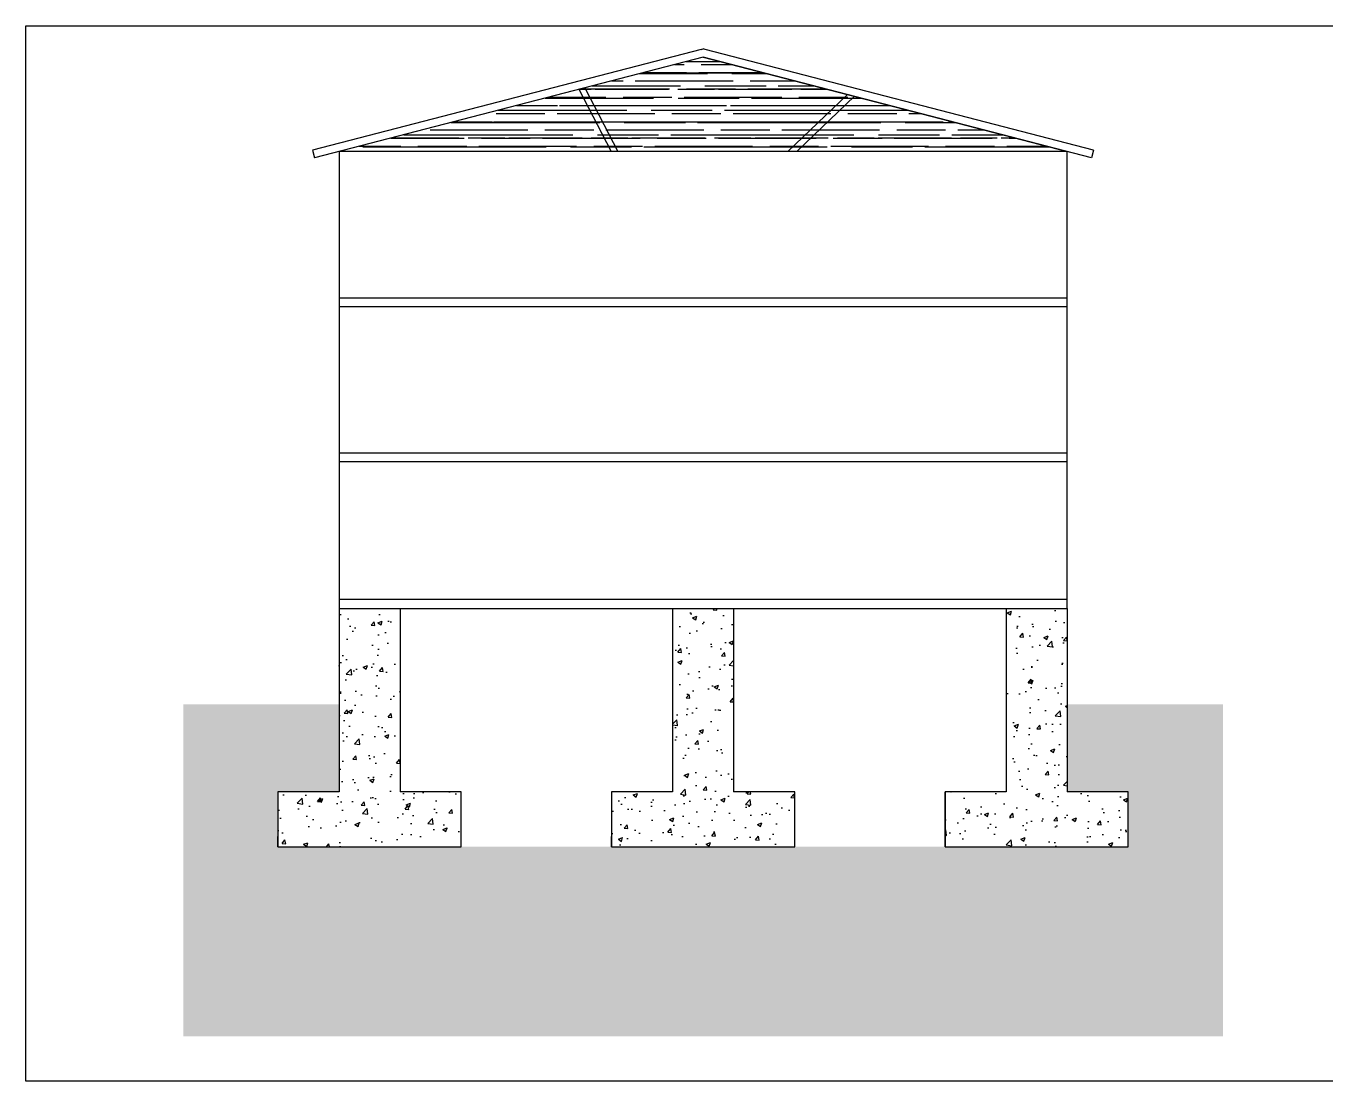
# Model space of a CAD drawing. Header units: inches. Extents: x 16.9 to 90.4, y 6.4 to 23.7.
# Drawn here: x 16.9 to 38.17, y 6.43 to 23.7 of the extents above; entities that cross this region are included whole.
import ezdxf

# ---------------------------------------------------------------- set-up
doc = ezdxf.new("R2010")
doc.units = ezdxf.units.IN
doc.header["$MEASUREMENT"] = 0
pattern_1 = [(0, (-32.42389, 13.52376), (0.44, 0.2), [3, -0.4, 1, -0.2]), (0, (-32.1579, 13.62376), (-0.2, 0.266), [0.6, -0.066, 1.2, -0.15]), (0, (-32.32389, 13.69376), (1.04, 0.134), [1.6, -0.28, 0.8, -0.2])]

msp = doc.modelspace()

# ---------------------------------------------------------------- hatches: boundary and pattern name
at = {"transparency": 33554684}
h = msp.add_hatch(dxfattribs=at)
h.set_pattern_fill('AR-RROOF', color=256, scale=0.2)
h.set_pattern_definition(pattern_1)
h.paths.add_polyline_path([(26.47959, 21.64886), (25.95294, 22.66774), (22.02678, 21.64886)])
h.paths.add_polyline_path([(29.37449, 21.64886), (30.34997, 22.58227), (27.98678, 23.19554), (26.0522, 22.6935), (26.59216, 21.64886)])
h.paths.add_polyline_path([(30.46376, 22.55274), (29.51913, 21.64886), (33.94678, 21.64886)])
h = msp.add_hatch(dxfattribs=at)
h.set_pattern_fill('AR-RROOF', color=256, scale=0.2)
h.set_pattern_definition(pattern_1)
h.paths.add_polyline_path([(29.37449, 21.64886), (29.51913, 21.64886), (30.46376, 22.55274), (30.34997, 22.58227)])
h.paths.add_polyline_path([(26.0522, 22.6935), (25.95294, 22.66774), (26.47959, 21.64886), (26.59216, 21.64886)])
h = msp.add_hatch(dxfattribs=at)
h.set_pattern_fill('AR-CONC', color=256, scale=0.1)
h.set_pattern_definition([(50, (-32.4239, 13.52376), (0.71726, -0.062752), [0.075, -0.825]), (355, (-32.4239, 13.52376), (-0.138751, 0.752192), [0.06, -0.66]), (100.4514, (-32.3641, 13.5185), (0.578509, 0.68944), [0.06374, -0.701142]), (46.1842, (-32.4239, 13.7238), (1.067241, -0.165519), [0.1125, -1.2375]), (96.6356, (-32.335, 13.71), (0.934662, 0.974119), [0.09561, -1.051714]), (351.1842, (-32.4239, 13.7238), (0.934662, 0.974119), [0.09, -0.99]), (21, (-32.3239, 13.67376), (0.596907, -0.402619), [0.075, -0.825]), (326, (-32.3239, 13.67376), (0.243315, 0.72515), [0.06, -0.66]), (71.4514, (-32.27415, 13.6402), (0.8402224, 0.322531), [0.06374, -0.701142]), (37.5, (-32.4239, 13.52376), (0.0121599, 0.3328939), [0, -0.652, 0, -0.67, 0, -0.6625]), (7.5, (-32.4239, 13.52376), (0.2630695, 0.3944117), [0, -0.382, 0, -0.637, 0, -0.2525]), (327.5, (-32.6469, 13.52376), (0.5338224, -0.0225549), [0, -0.25, 0, -0.78, 0, -1.035]), (317.5, (-32.7469, 13.52376), (0.5831862, 0.100105), [0, -0.325, 0, -0.518, 0, -0.735])])
h.paths.add_polyline_path([(23.02678, 14.16886), (22.02678, 14.16886), (22.02678, 11.16886), (21.02678, 11.16886), (21.02678, 10.26886), (24.02678, 10.26886), (24.02678, 11.16886), (23.02678, 11.16886)])
h.paths.add_polyline_path([(28.48678, 11.16886), (28.48678, 14.16886), (27.48678, 14.16886), (27.48678, 11.16886), (26.48678, 11.16886), (26.48678, 10.26886), (29.48678, 10.26886), (29.48678, 11.16886)])
h.paths.add_polyline_path([(32.94678, 11.16886), (31.94678, 11.16886), (31.94678, 10.26886), (34.94678, 10.26886), (34.94678, 11.16886), (33.94678, 11.16886), (33.94678, 14.16886), (32.94678, 14.16886)])
h = msp.add_hatch(dxfattribs=at)
h.set_pattern_fill('AR-SAND', color=256, scale=0.1)
h.set_pattern_definition([(37.5, (-32.42389, 13.52376), (-0.00629934, 0.19268238), [0, -0.152, 0, -0.17, 0, -0.1625]), (7.5, (-32.4239, 13.52376), (0.1769777, 0.2822146), [0, -0.082, 0, -0.137, 0, -0.0525]), (327.5, (-32.54689, 13.52376), (0.3114142, 0.0005659), [0, -0.05, 0, -0.18, 0, -0.235]), (317.5, (-32.5469, 13.52376), (0.3006127, 0.0877676), [0, -0.025, 0, -0.118, 0, -0.135])])
h.paths.add_polyline_path([(36.49678, 10.26886), (31.94678, 10.26886), (26.48678, 10.26886), (21.02678, 10.26886), (19.47678, 10.26886), (19.47678, 7.16757), (36.49678, 7.16757)])
h.paths.add_polyline_path([(22.02678, 12.59911), (19.47678, 12.59911), (19.47678, 11.16886), (19.47678, 10.26886), (21.02678, 10.26886), (21.02678, 11.16886), (22.02678, 11.16886)])
h.paths.add_polyline_path([(36.49678, 12.59911), (33.94678, 12.59911), (33.94678, 11.16886), (34.94678, 11.16886), (34.94678, 10.26886), (36.49678, 10.26886), (36.49678, 11.16886)])

# ---------------------------------------------------------------- linework, layer by layer
for p, q in [((27.95412, 23.32138), (21.59412, 21.67089)), ((27.98678, 23.19554), (21.62678, 21.54505)), ((27.95412, 23.32138), (27.98498, 23.32939)), ((28.01943, 23.32138), (27.98498, 23.32939)), ((27.98678, 23.19554), (33.94678, 21.64886)), ((34.34678, 21.54505), (27.98678, 23.19554)), ((34.37943, 21.67089), (28.01943, 23.32138)), ((25.95294, 22.66774), (26.47959, 21.64886)), ((26.0522, 22.6935), (26.59216, 21.64886)), ((30.34997, 22.58227), (29.37449, 21.64886)), ((30.46376, 22.55274), (29.51913, 21.64886)), ((21.59412, 21.67089), (21.62678, 21.54505)), ((33.94678, 21.64886), (22.02678, 21.64886)), ((22.02678, 21.64886), (22.02678, 19.24886)), ((33.94678, 19.24886), (33.94678, 21.64886)), ((34.37943, 21.67089), (34.34678, 21.54505)), ((33.94678, 19.24886), (22.02678, 19.24886)), ((22.02678, 19.24886), (22.02678, 16.70886)), ((33.94678, 16.70886), (33.94678, 19.24886)), ((33.94678, 19.10886), (22.02678, 19.10886)), ((22.02678, 16.70886), (22.02678, 11.16886)), ((33.94678, 16.70886), (22.02678, 16.70886)), ((33.94678, 14.16886), (33.94678, 16.70886)), ((33.94678, 16.56886), (22.02678, 16.56886)), ((22.02678, 14.31886), (27.48678, 14.31886)), ((27.48678, 14.31886), (32.94678, 14.31886)), ((32.94678, 14.31886), (33.94678, 14.31886)), ((22.02678, 14.16886), (27.48678, 14.16886)), ((23.02678, 14.16886), (23.02678, 11.16886)), ((27.48678, 14.16886), (27.48678, 11.16886)), ((27.48678, 14.16886), (32.94678, 14.16886)), ((28.48678, 14.16886), (28.48678, 11.16886)), ((32.94678, 14.16886), (32.94678, 11.16886)), ((32.94678, 14.16886), (33.94678, 14.16886)), ((33.94678, 14.16886), (33.94678, 11.16886)), ((22.02678, 11.16886), (21.02678, 11.16886)), ((21.02678, 11.16886), (21.02678, 10.26886)), ((24.02678, 11.16886), (23.02678, 11.16886)), ((24.02678, 10.26886), (24.02678, 11.16886)), ((27.48678, 11.16886), (26.48678, 11.16886)), ((26.48678, 11.16886), (26.48678, 10.26886)), ((29.48678, 11.16886), (28.48678, 11.16886)), ((29.48678, 10.26886), (29.48678, 11.16886)), ((31.94678, 10.26886), (31.94678, 11.16886)), ((32.94678, 11.16886), (31.94678, 11.16886)), ((31.94678, 11.16886), (31.94678, 10.26886)), ((34.94678, 11.16886), (33.94678, 11.16886)), ((34.94678, 10.26886), (34.94678, 11.16886)), ((21.02678, 10.26886), (21.02678, 10.4339)), ((26.48678, 10.26886), (26.48678, 10.4339)), ((21.02678, 10.26886), (24.02678, 10.26886)), ((21.02678, 10.26886), (24.02678, 10.26886)), ((26.48678, 10.26886), (29.48678, 10.26886)), ((31.94678, 10.26886), (34.94678, 10.26886))]:
    msp.add_line(p, q)
msp.add_lwpolyline([(16.90139, 23.70366), (38.61469, 23.70366), (38.61469, 6.43388), (16.90139, 6.43388)], close=True)

doc.saveas('drawing.dxf')
